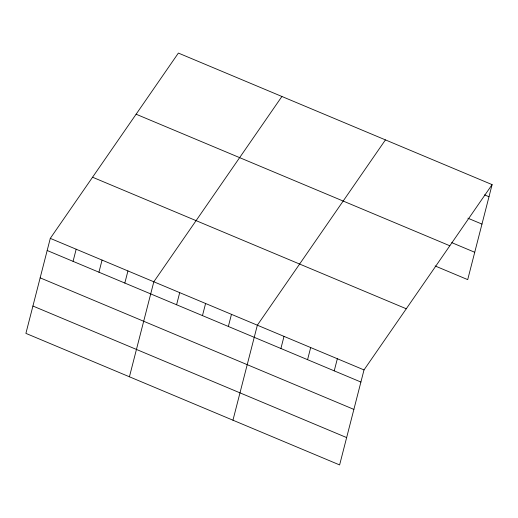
<?xml version="1.0" encoding="UTF-8"?>
<svg xmlns="http://www.w3.org/2000/svg" width="518" height="518" viewBox="0 0 518 518"><rect width="100%" height="100%" fill="white"/><g stroke="black" fill="none" stroke-linecap="round" stroke-linejoin="round"><path stroke-width="0.78" d="M50.291 238.371L25.9 333.378L339.62 464.931L364.012 369.923L492.1 184.622L178.38 53.069L50.291 238.371L364.012 369.923M73.064 261.35L76.178 249.223M98.944 272.203L102.059 260.081M124.825 283.055L127.94 270.933M129.429 376.793L153.82 281.786L281.909 96.484M176.593 304.759L179.701 292.638M202.473 315.611L205.588 303.49M228.354 326.469L231.468 314.342M232.958 420.202L257.349 325.194L385.437 139.892M280.905 348.504L284.013 336.376M307.569 359.68L310.683 347.559M334.233 370.862L337.347 358.741M492.1 184.622L467.709 279.629L435.114 265.961M484.544 194.878L488.986 196.743M467.89 218.195L481.967 224.093M451.767 242.644L474.728 252.272M136.111 114.219L449.831 245.772M92.56 177.221L406.28 308.773M47.183 250.498L360.904 382.044M40.158 277.849L353.878 409.395M32.925 306.028L346.646 437.58"/></g></svg>
